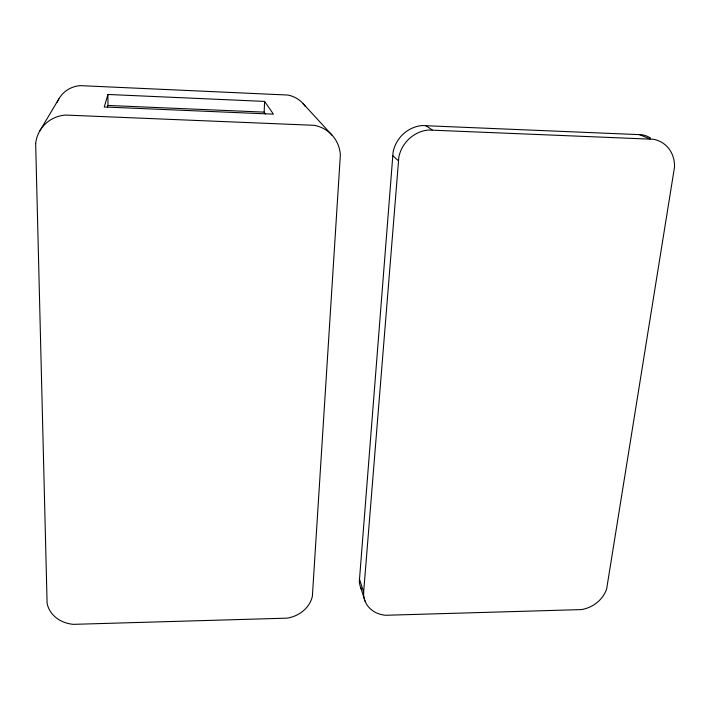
<?xml version="1.0" encoding="UTF-8"?>
<svg xmlns="http://www.w3.org/2000/svg" width="710" height="710" viewBox="0 0 710 710"><rect width="100%" height="100%" fill="white"/><g stroke="black" fill="none" stroke-linecap="round" stroke-linejoin="round"><path stroke-width="1.06" d="M650.626 138.042A31.613 27.823 -54.5 0 0 642.044 134.749L422.006 125.555A31.968 30.193 -55.8 0 0 393.109 151.878L359.322 581.508A27.619 23.652 -21.2 0 0 361.532 589.442M363.653 592.06L363.635 594.909A28.187 24.016 -21.3 0 0 385.61 615.277L581.224 609.597A27.486 22.667 -30.1 0 0 606.713 588.581L674.5 167.178A32.358 28.364 -54.1 0 0 653.413 139.275L428.467 130.01A32.722 30.841 -55 0 0 398.851 156.945L363.653 592.06L359.34 578.703M265.327 113.937L264.164 112.127L264.599 101.406L107.929 94.465L104.255 106.97L273.421 114.159L264.599 101.406M107.414 107.503L107.973 105.453L107.929 94.465M39.769 130.968L58.85 98.903M107.973 105.453L264.164 112.127M638.725 134.376L650.023 138.894M425.609 125.466L432.15 129.912M392.586 155.525L398.31 160.673M303.197 103.713L332.351 135.495M360.68 587.56L365.011 601.05M305.398 106.562A27.717 27.299 -78.1 0 0 287.798 95.042L80.07 85.626A29.456 27.921 39.3 0 0 57.226 102.213M35.669 143.464L47.091 603.145A30.166 25.64 -3.1 0 0 73.494 624.347L286.849 618.153A28.737 24.672 -15 0 0 312.373 596.24L340.365 154.771A32.935 32.296 -55.2 0 0 314.113 125.306L65.258 115.055A35.269 33.326 33.2 0 0 35.669 143.464"/></g></svg>
